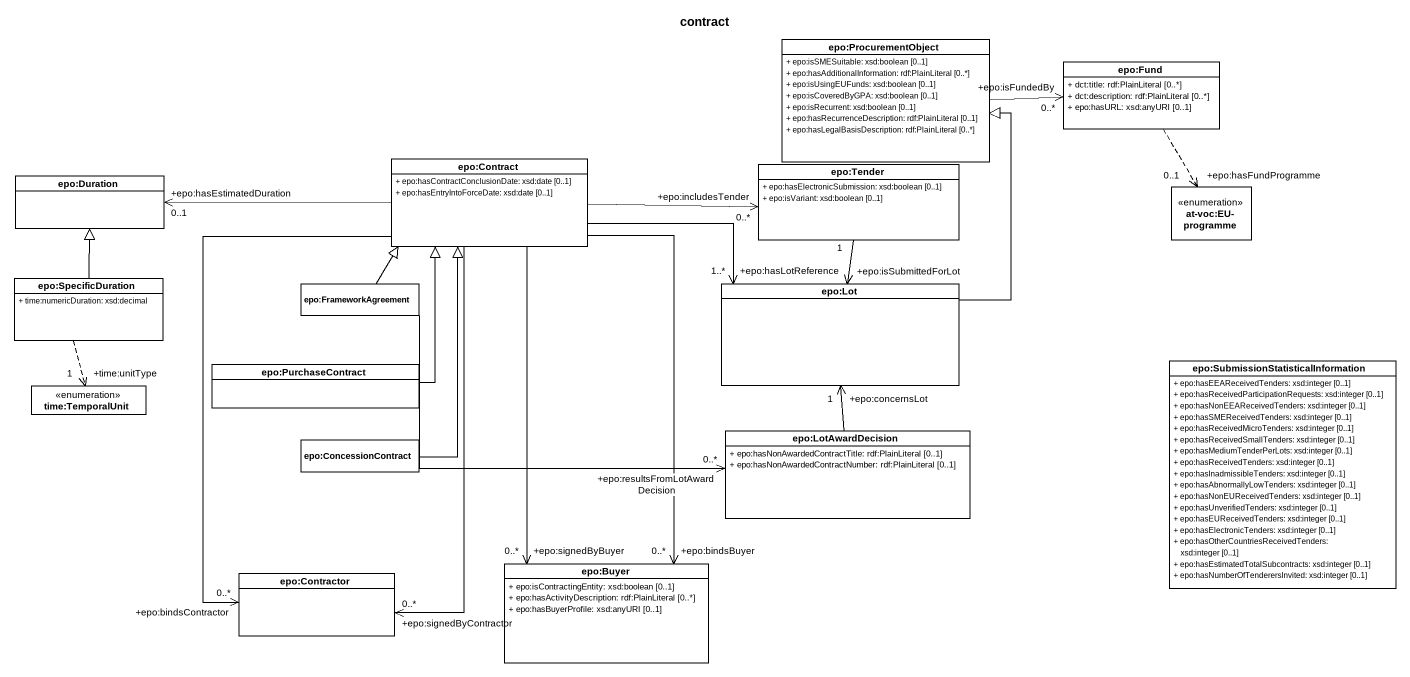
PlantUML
@startuml
title contract
hide circle
hide empty members
skinparam classAttributeIconSize 0
class "epo:ProcurementObject" as epo_ProcurementObject {
  + epo:isSMESuitable: xsd:boolean [0..1]
  + epo:hasAdditionalInformation: rdf:PlainLiteral [0..*]
  + epo:isUsingEUFunds: xsd:boolean [0..1]
  + epo:isCoveredByGPA: xsd:boolean [0..1]
  + epo:isRecurrent: xsd:boolean [0..1]
  + epo:hasRecurrenceDescription: rdf:PlainLiteral [0..1]
  + epo:hasLegalBasisDescription: rdf:PlainLiteral [0..*]
}
class "epo:Fund" as epo_Fund {
  + dct:title: rdf:PlainLiteral [0..*]
  + dct:description: rdf:PlainLiteral [0..*]
  + epo:hasURL: xsd:anyURI [0..1]
}
class "epo:Duration" as epo_Duration
class "epo:Contract" as epo_Contract {
  + epo:hasContractConclusionDate: xsd:date [0..1]
  + epo:hasEntryIntoForceDate: xsd:date [0..1]
}
class "epo:Tender" as epo_Tender {
  + epo:hasElectronicSubmission: xsd:boolean [0..1]
  + epo:isVariant: xsd:boolean [0..1]
}
enum "at-voc:EU-programme" as at_voc_EU_programme
class "epo:SpecificDuration" as epo_SpecificDuration {
  + time:numericDuration: xsd:decimal
}
class "epo:FrameworkAgreement" as epo_FrameworkAgreement
class "epo:Lot" as epo_Lot
class "epo:PurchaseContract" as epo_PurchaseContract
class "epo:SubmissionStatisticalInformation" as epo_SubmissionStatisticalInf {
  + epo:hasEEAReceivedTenders: xsd:integer [0..1]
  + epo:hasReceivedParticipationRequests: xsd:integer [0..1]
  + epo:hasNonEEAReceivedTenders: xsd:integer [0..1]
  + epo:hasSMEReceivedTenders: xsd:integer [0..1]
  + epo:hasReceivedMicroTenders: xsd:integer [0..1]
  + epo:hasReceivedSmallTenders: xsd:integer [0..1]
  + epo:hasMediumTenderPerLots: xsd:integer [0..1]
  + epo:hasReceivedTenders: xsd:integer [0..1]
  + epo:hasInadmissibleTenders: xsd:integer [0..1]
  + epo:hasAbnormallyLowTenders: xsd:integer [0..1]
  + epo:hasNonEUReceivedTenders: xsd:integer [0..1]
  + epo:hasUnverifiedTenders: xsd:integer [0..1]
  + epo:hasEUReceivedTenders: xsd:integer [0..1]
  + epo:hasElectronicTenders: xsd:integer [0..1]
  + epo:hasOtherCountriesReceivedTenders: xsd:integer [0..1]
  + epo:hasEstimatedTotalSubcontracts: xsd:integer [0..1]
  + epo:hasNumberOfTenderersInvited: xsd:integer [0..1]
}
enum "time:TemporalUnit" as time_TemporalUnit
class "epo:ConcessionContract" as epo_ConcessionContract
class "epo:LotAwardDecision" as epo_LotAwardDecision {
  + epo:hasNonAwardedContractTitle: rdf:PlainLiteral [0..1]
  + epo:hasNonAwardedContractNumber: rdf:PlainLiteral [0..1]
}
class "epo:Contractor" as epo_Contractor
class "epo:Buyer" as epo_Buyer {
  + epo:isContractingEntity: xsd:boolean [0..1]
  + epo:hasActivityDescription: rdf:PlainLiteral [0..*]
  + epo:hasBuyerProfile: xsd:anyURI [0..1]
}
epo_ProcurementObject -right-> "+epo:isFundedBy\n0..*" epo_Fund
epo_Fund ..> "+epo:hasFundProgramme\n0..1" at_voc_EU_programme
epo_Contract -left-> "+epo:hasEstimatedDuration\n0..1" epo_Duration
epo_Contract -right-> "+epo:includesTender\n0..*" epo_Tender
epo_Contract -right-> "+epo:hasLotReference\n1..*" epo_Lot
epo_Contract --> "+epo:signedByContractor\n0..*" epo_Contractor
epo_Contract --> "+epo:bindsContractor\n0..*" epo_Contractor
epo_Contract --> "+epo:bindsBuyer\n0..*" epo_Buyer
epo_Contract --> "+epo:signedByBuyer\n0..*" epo_Buyer
epo_Tender --> "+epo:isSubmittedForLot\n1" epo_Lot
epo_SpecificDuration -up-|> epo_Duration
epo_SpecificDuration ..> "+time:unitType\n1" time_TemporalUnit
epo_FrameworkAgreement -up-|> epo_Contract
epo_FrameworkAgreement -right-> "+epo:resultsFromLotAwardDecision\n0..*" epo_LotAwardDecision
epo_Lot -up-|> epo_ProcurementObject
epo_PurchaseContract -up-|> epo_Contract
epo_ConcessionContract -up-|> epo_Contract
epo_LotAwardDecision -up-> "+epo:concernsLot\n1" epo_Lot
@enduml
